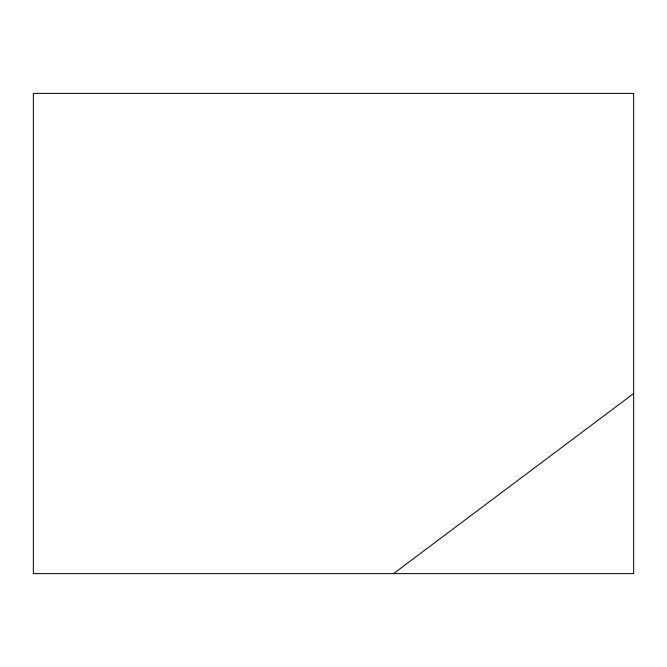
<?xml version="1.0" encoding="UTF-8"?>
<svg xmlns="http://www.w3.org/2000/svg" width="667" height="667" viewBox="0 0 667 667"><rect width="100%" height="100%" fill="white"/><g stroke="black" fill="none" stroke-linecap="round" stroke-linejoin="round"><path stroke-width="1" d="M393.53 573.62L633.65 393.53M633.65 93.38L33.35 93.38L33.35 573.62L633.65 573.62L633.65 93.38"/></g></svg>
